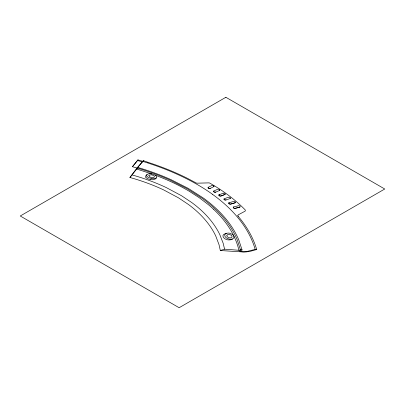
<?xml version="1.0" encoding="UTF-8"?>
<svg xmlns="http://www.w3.org/2000/svg" width="405" height="405" viewBox="0 0 405 405"><rect width="100%" height="100%" fill="white"/><g stroke="black" fill="none" stroke-linecap="round" stroke-linejoin="round"><path stroke-width="0.61" d="M132.526 166.622L137.973 159.899L142.793 161.337M132.46 166.673L137.973 159.899M132.44 166.713L136.961 168.019L129.929 177.486L134.333 178.762A170.49 98.43 0 0 1 163.544 189.864L178.433 197.812L188.431 204.474A150.994 87.176 0 0 1 197.26 211.704A154.644 89.282 0 0 1 215.749 235.999L219.019 244.666L220.325 250.523L244.296 252.047A28.73 16.585 0 0 0 246.523 251.885L250.244 251.318L256.729 249.52L255.231 249.394L246.483 251.561A18.969 10.95 0 0 1 244.412 251.718C242.155 252.138 236.171 251.14 242.063 249.971L238.813 240.008A185.976 107.371 0 0 0 210.423 203.518A182.822 105.553 0 0 0 203.553 198.187L188.214 188.36L171.087 179.688A206.266 119.09 0 0 0 137.938 167.488L136.804 168.723A15.319 8.844 0 0 1 136.546 168.981L136.282 169.174L143.421 160.643L147.931 162.289M129.929 177.486L137.938 167.483M137.032 167.948L143.421 160.643M146.828 176.069C145.835 174.12 148.939 173.558 150.27 173.77A6.247 3.604 0 0 1 151.627 173.902L153.166 174.292A7.928 4.576 0 0 1 155.206 175.223C156.943 175.927 157.18 178.306 155.11 178.969M146.964 174.56L145.567 176.089L145.901 177.39M156.259 177.932L154.239 178.645A4.394 2.536 0 0 1 153.333 178.691L151.86 178.559M219.13 194.795L219.13 195.352A1.914 1.104 0 0 0 219.566 195.716A2.045 1.185 0 0 0 220.092 195.924L220.993 195.974L225.069 194.385M155.024 179.05L153.303 179.663A4.268 2.465 0 0 1 152.422 179.734L150.721 179.612M228.749 202.93L228.688 203.487A1.909 1.099 0 0 0 229.078 203.862A2.086 1.205 0 0 0 229.584 204.095L230.491 204.186L234.986 202.839M233.3 207.122L233.204 207.679A1.909 1.104 0 0 0 233.574 208.064A2.116 1.22 0 0 0 234.07 208.307L234.981 208.423L239.684 207.203M213.653 186.725L214.063 186.422L213.946 186.001A1.878 1.083 0 0 0 213.486 185.647A2.045 1.18 0 0 0 212.944 185.45L212.048 185.429L208.357 187.216M219.419 190.532L219.814 190.228L219.682 189.813A1.919 1.109 0 0 0 219.237 189.464A2.03 1.169 0 0 0 218.715 189.267L217.839 189.231L213.941 190.907M218.943 194.901L219.191 194.759L218.776 195.063L218.887 195.488A1.909 1.099 0 0 0 219.318 195.853A2.04 1.18 0 0 0 219.844 196.06L220.745 196.111L224.821 194.527M224.897 194.491L225.307 194.192L225.2 193.777A1.909 1.099 0 0 0 224.775 193.423A2.045 1.18 0 0 0 224.259 193.215L223.383 193.16M230.121 198.577L230.546 198.283L230.46 197.873A1.903 1.099 0 0 0 230.055 197.508A2.066 1.195 0 0 0 229.554 197.291L228.673 197.215L224.365 198.652M228.815 202.9L229.073 202.768L228.946 203.356A1.909 1.104 0 0 0 229.336 203.73A2.091 1.21 0 0 0 229.843 203.963L230.754 204.054L235.244 202.713M210.291 188.36L209.339 188.386A2.015 1.164 0 0 1 208.788 188.193A1.929 1.114 0 0 1 208.307 187.844C208.286 187.019 207.724 187.368 208.079 187.991A1.929 1.114 0 0 0 208.656 188.391A2.01 1.159 0 0 0 209.107 188.533L209.998 188.538L213.886 186.578M235.092 202.799L235.472 202.095A1.919 1.109 0 0 0 235.087 201.725A2.091 1.205 0 0 0 234.596 201.498L233.71 201.401L229.2 202.718M233.361 207.092L233.629 206.965L233.467 207.552A1.914 1.109 0 0 0 233.842 207.937A2.121 1.225 0 0 0 234.333 208.18L235.249 208.297L239.952 207.077M239.811 207.157L240.231 206.459A1.914 1.104 0 0 0 239.866 206.079A2.121 1.225 0 0 0 239.385 205.841L238.494 205.72L233.776 206.909M215.799 192.091L214.837 192.091A2.03 1.174 0 0 1 214.301 191.894A1.919 1.109 0 0 1 213.845 191.54C213.845 190.725 213.308 191.044 213.607 191.681M219.601 190.421L215.495 192.264L214.599 192.233A2.025 1.169 0 0 1 214.063 192.036A1.914 1.104 0 0 1 213.607 191.681M226.284 233.336L224.071 234.211L223.206 235.062A4.911 2.835 0 0 0 222.963 235.892L223.135 236.788A7.786 4.495 0 0 0 225.727 239.193L227.038 239.684A4.83 2.789 0 0 0 228.445 239.922C231.098 240.327 236.044 238.221 233.255 235.183A8.556 4.941 0 0 0 232.293 234.358L229.787 233.25A4.404 2.541 0 0 0 228.612 233.057L226.456 233.27L224.983 234.384A4.931 2.845 0 0 0 224.74 235.219L224.922 236.12A7.933 4.582 0 0 0 227.332 238.439L228.86 239.036A4.865 2.81 0 0 0 230.273 239.279L232.48 239.046M219.277 194.719L223.317 193.185M226.071 199.923L225.094 199.878A2.071 1.195 0 0 1 224.775 199.761L224.578 199.66A1.914 1.104 0 0 1 224.335 199.483C224.081 198.728 223.844 198.506 223.914 199.427A1.914 1.104 0 0 0 224.324 199.797A2.06 1.19 0 0 0 224.841 200.014L225.747 200.085L230.283 198.48M220.325 250.523L224.578 249.171L238.945 250.29L240.454 249.844L242.063 249.971M137.568 160.512L142.287 161.914M132.253 174.97L136.723 176.281A176.403 101.847 0 0 1 166.369 187.631L181.501 195.716L191.681 202.49A155.991 90.062 0 0 1 200.693 209.82A159.14 91.879 0 0 1 219.723 234.449L223.16 243.233L224.578 249.171M136.657 169.012L151.885 173.963M224.674 199.711L224.578 199.66A1.883 1.088 0 0 1 224.335 199.483M212.544 194.329C200.313 185.581 186.978 178.468 173.198 172.5A230.506 133.078 0 0 0 142.844 161.428M240.454 249.844L237.29 239.988A183.268 105.806 0 0 0 212.478 206.565A180.255 104.07 0 0 0 202.485 198.546L187.292 188.806L170.318 180.215A203.386 117.425 0 0 0 137.452 168.146M237.841 215.688L238.196 214.863L245.106 211.157L245.389 210.332A3.108 1.797 0 0 0 245.081 209.78L244.974 209.674A208.084 120.133 0 0 0 210.286 183.384L209.886 183.156A4.065 2.344 0 0 0 209.071 182.878L196.911 183.181A4.171 2.41 0 0 1 196.071 182.908L187.667 178.453A232.192 134.055 0 0 0 147.916 162.309M150.741 179.557A7.209 4.161 0 0 1 145.876 177.395M238.226 216.346A211.091 121.875 0 0 1 256.694 249.52M238.191 216.356A3.119 1.797 0 0 1 237.841 215.688M213.729 209.431A180.873 104.424 0 0 1 238.93 250.29M151.885 178.483A7.179 4.146 0 0 1 146.777 176.079M213.754 209.425A177.527 102.495 0 0 0 208.271 204.591L199.23 197.706L189.277 191.292A193.109 111.491 0 0 0 155.029 175.117M212.514 194.344A206.125 119.004 0 0 1 255.19 249.399M226.881 235.528L226.942 236.034A4.247 2.45 0 0 0 227.205 236.545L227.868 237.153A4.227 2.44 0 0 0 228.547 237.517C229.64 238.094 232.065 238.206 232.05 236.485A3.615 2.086 0 0 0 231.928 236.105L231.685 235.72A4.713 2.719 0 0 0 230.885 235.037L229.645 234.525A2.364 1.367 0 0 0 228.617 234.409L227.372 234.728L226.881 235.528M148.868 175.598L149.536 176.651A4.263 2.46 0 0 0 150.133 177.01L150.868 177.299A4.161 2.4 0 0 0 151.951 177.527C153.024 178.028 155.48 177.041 153.935 175.861A4.283 2.47 0 0 0 152.366 175.097L151.657 174.919A3.463 2 0 0 0 150.903 174.849L149.425 175.046L148.868 175.598M225.863 97.281L20.25 215.992L179.137 307.719L384.75 189.008L225.863 97.281"/></g></svg>
